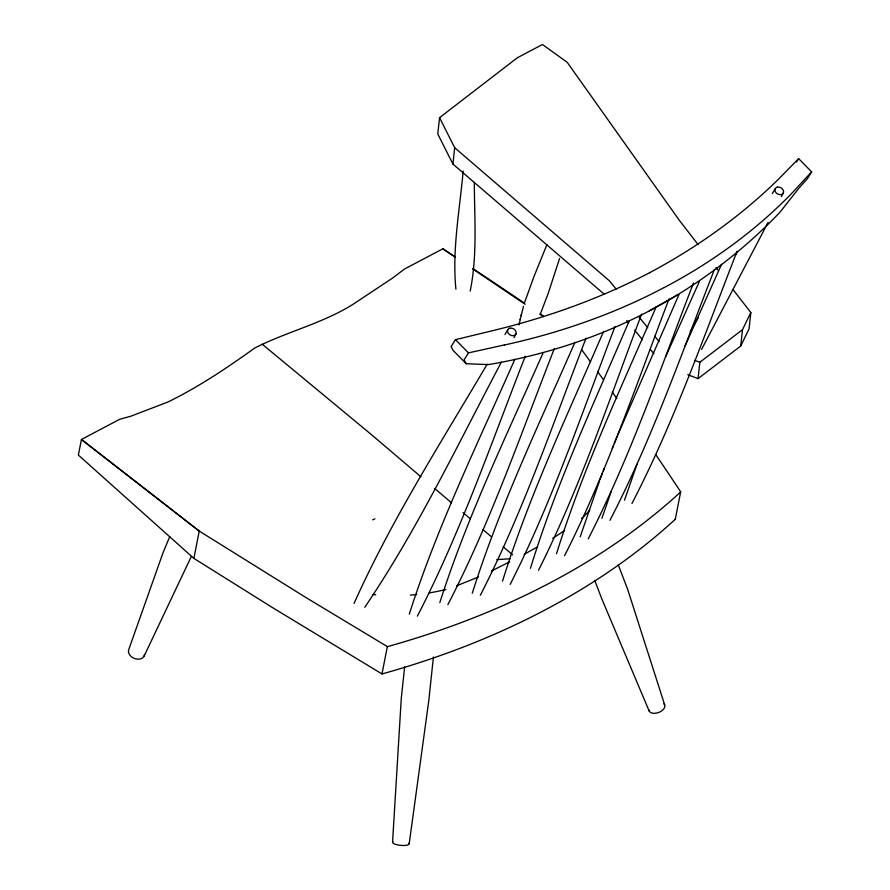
<?xml version="1.0" encoding="UTF-8"?>
<svg xmlns="http://www.w3.org/2000/svg" width="890" height="890" viewBox="0 0 890 890"><rect width="100%" height="100%" fill="white"/><g stroke="black" fill="none" stroke-linecap="round" stroke-linejoin="round"><path stroke-width="1.33" d="M392.568 842.118L401.268 698.539L404.661 666.755M433.43 656.998L428.713 701.209L409.2 843.731M698.105 244.561L679.404 220.442L567.186 62.289L542.466 44.5L517.379 57.739L439.56 117.658L437.78 133.978L452.91 164.049L604.421 294.39M452.91 164.049L454.69 147.729L439.56 117.658M687.792 374.701L698.049 378.628L699.818 362.308L742.505 329.678L750.837 312.546L732.971 289.517M698.049 378.628L740.736 345.999L742.505 329.678M750.837 312.546L749.057 328.866L740.736 345.999M463.167 170.98C459.73 210.162 451.986 249.701 455.914 289.161M470.176 291.119C477.485 255.463 474.448 218.718 474.326 182.617M675.365 519.193A874.981 579.524 11.1 0 1 382.01 673.952L273.831 608.426L193.875 558.375L199.238 531.074L81.424 439.482L119.694 419.29L130.752 416.242L167.876 402.024C198.492 387.094 226.994 367.904 254.629 348.112C286.469 331.781 322.169 323.571 352.818 304.458L392.301 278.259L404.583 268.991L442.842 248.811A4492.954 2975.804 11.1 0 1 455.268 256.943M381.977 673.908L387.35 646.596L306.071 597.624L199.238 531.074L81.424 439.482L78.365 455.079L193.875 558.375M675.299 519.159L680.672 491.859A4634.975 3069.866 11.1 0 0 655.797 454.679M519.026 324.928L520.383 318.687M520.161 319.677L523.498 306.327M521.084 315.639L521.317 314.57M559.543 258.534L548.296 293.133L540.475 313.77M524.733 302.2L533.855 276.812L546.883 244.739M530.44 568.343C556.528 483.248 594.264 402.425 629.263 320.789M502.539 581.125C529.227 495.407 567.831 414.128 603.375 331.903M556.55 553.647C582.906 468.796 620.909 388.262 656.164 306.905M472.279 593.263C499.468 506.911 538.728 425.097 574.907 342.327M580.191 536.837L599.582 480.711M409.3 614.133C437.301 526.368 477.785 443.365 514.865 359.26M439.805 602.641C467.239 516.645 506.688 435.232 543.1 352.841M601.929 518.269L611.308 491.213M624.502 500.224L637.006 464.135M641.612 314.07C609.116 400.166 579.913 487.898 538.506 570.301M600.038 479.476L602.352 473.257M615.046 326.452C581.915 413.105 552.245 501.482 510.159 584.396M669.013 298.962C636.061 385.203 606.49 473.124 564.605 555.627M586.043 338.167C552.645 424.552 522.686 512.662 480.344 595.265M693.477 283.031C660.247 368.983 630.398 456.648 588.257 538.828M525.289 356.223C491.08 443.52 460.564 532.687 417.354 616.147M554.314 348.624C520.661 434.665 490.435 522.441 447.859 604.666M603.298 470.766L604.254 468.262M714.448 269.447C681.529 353.786 651.714 439.727 609.973 520.294M737.02 251.403C703.968 336.175 673.952 422.516 631.956 503.462M612.198 448.36L613.21 445.912M614.222 443.465L617.248 436.145M169.768 536.548L162.959 552.935L128.839 649.333A8.355 6.141 22.5 0 0 134.98 658.656A8.355 6.141 22.5 0 0 144.547 654.439M191.383 556.372L144.158 656.008M617.76 434.921L678.925 294.679M665.62 356.846L699.529 281.14M685.089 345.854L721.534 264.352M354.042 603.465C391.389 520.038 440.839 442.864 487.13 364.288M501.315 362.174C457.66 444.844 417.288 529.728 364.744 607.336M514.019 337.655L515.922 333.973M768.092 222.355L701.598 349.392M781.431 196.612L783.345 192.93M690.195 331.614L698.227 317.774M504.908 334.596L507.745 329.834M735.351 255.319L737.487 251.759M772.32 193.542L775.168 188.791M796.539 162.047L798.653 158.631L811.635 171.848L807.419 178.69L798.886 188.213L779.818 212.376C742.071 251.926 697.905 285.156 649.611 310.743L649.355 310.855M649.533 272.763L649.455 272.807A825.519 592.239 21.1 0 1 490.913 331.08L455.491 339.668L451.085 346.599L453.077 350.382L466.193 363.721L488.143 364.589L492.604 363.899C547.15 354.187 600.316 336.654 649.389 310.855M504.385 344.931L468.485 352.885L464.068 359.827L466.193 363.721M811.635 171.848L791.822 193.286A750.782 549.219 20 0 1 664.207 287.57M798.653 158.631L778.16 179.535A825.364 603.765 20 0 1 649.644 272.707M582.705 517.591L581.837 518.38L582.705 517.591A165.373 109.537 11.1 0 0 589.747 509.992M564.394 530.718L552.668 538.361M678.091 294.601L649.5 310.777M524.121 554.325L537.493 546.927M491.347 571.046L509.558 561.902M372.676 519.827L374.935 518.814M478.542 576.954L456.514 585.843M510.026 558.775L496.709 559.632M373.066 594.398L375.747 594.854M694.69 360.339L699.818 362.308M442.842 248.811L455.424 257.288M472.568 268.836L525.133 304.28M539.996 314.292L543.423 316.606M262.138 344.141L371.419 434.62L420.937 476.784M434.632 488.443L451.497 502.794M463.078 512.662L470.454 518.937M483.103 529.706L491.525 536.881M503.117 546.749L512.607 554.826M454.69 147.729L609.35 280.784L616.336 289.317M455.491 339.668L468.485 352.885M639.031 317.051L647.764 327.709M654.751 336.242L659.112 341.582M626.783 320.567L628.529 322.703M634.637 330.168L642.502 339.769M650.356 349.37L653.85 353.63M715.972 267.59L718.519 270.883M649.166 711.021L602.118 599.638L594.731 580.425M618.261 564.872L627.617 589.213L664.619 704.702M680.728 491.892A874.981 579.524 11.1 0 1 387.384 646.652M581.526 349.536A4634.975 3069.866 11.1 0 1 590.471 361.785M597.746 371.809A4634.975 3069.866 11.1 0 1 603.375 379.618M612.164 391.9A4634.975 3069.866 11.1 0 1 616.926 398.609M473.257 268.813A4492.954 2975.804 11.1 0 1 524.577 303.256M540.063 313.836A4492.954 2975.804 11.1 0 1 543.367 316.106M445.868 589.469A165.373 109.537 11.1 0 1 429.136 592.918M416.687 594.531A165.373 109.537 11.1 0 1 410.334 595.065M663.795 703.656A8.355 4.962 -20.3 0 1 659.045 712.345A8.355 4.962 -20.3 0 1 648.866 709.753M408.966 843.075A8.355 2.459 5.6 0 1 400.678 845.378A8.355 2.459 5.6 0 1 392.902 841.506M664.04 287.592A750.915 538.773 21.1 0 1 504.43 344.997M777.393 187.134L776.436 187.467A4.583 3.516 30.2 0 0 777.448 193.875A4.583 3.516 30.2 0 0 783.589 191.706A4.583 3.516 30.2 0 0 777.393 187.134M509.981 328.176L509.024 328.51A4.583 3.516 30.2 0 0 510.026 334.918A4.583 3.516 30.2 0 0 516.178 332.749A4.583 3.516 30.2 0 0 509.981 328.176"/></g></svg>
